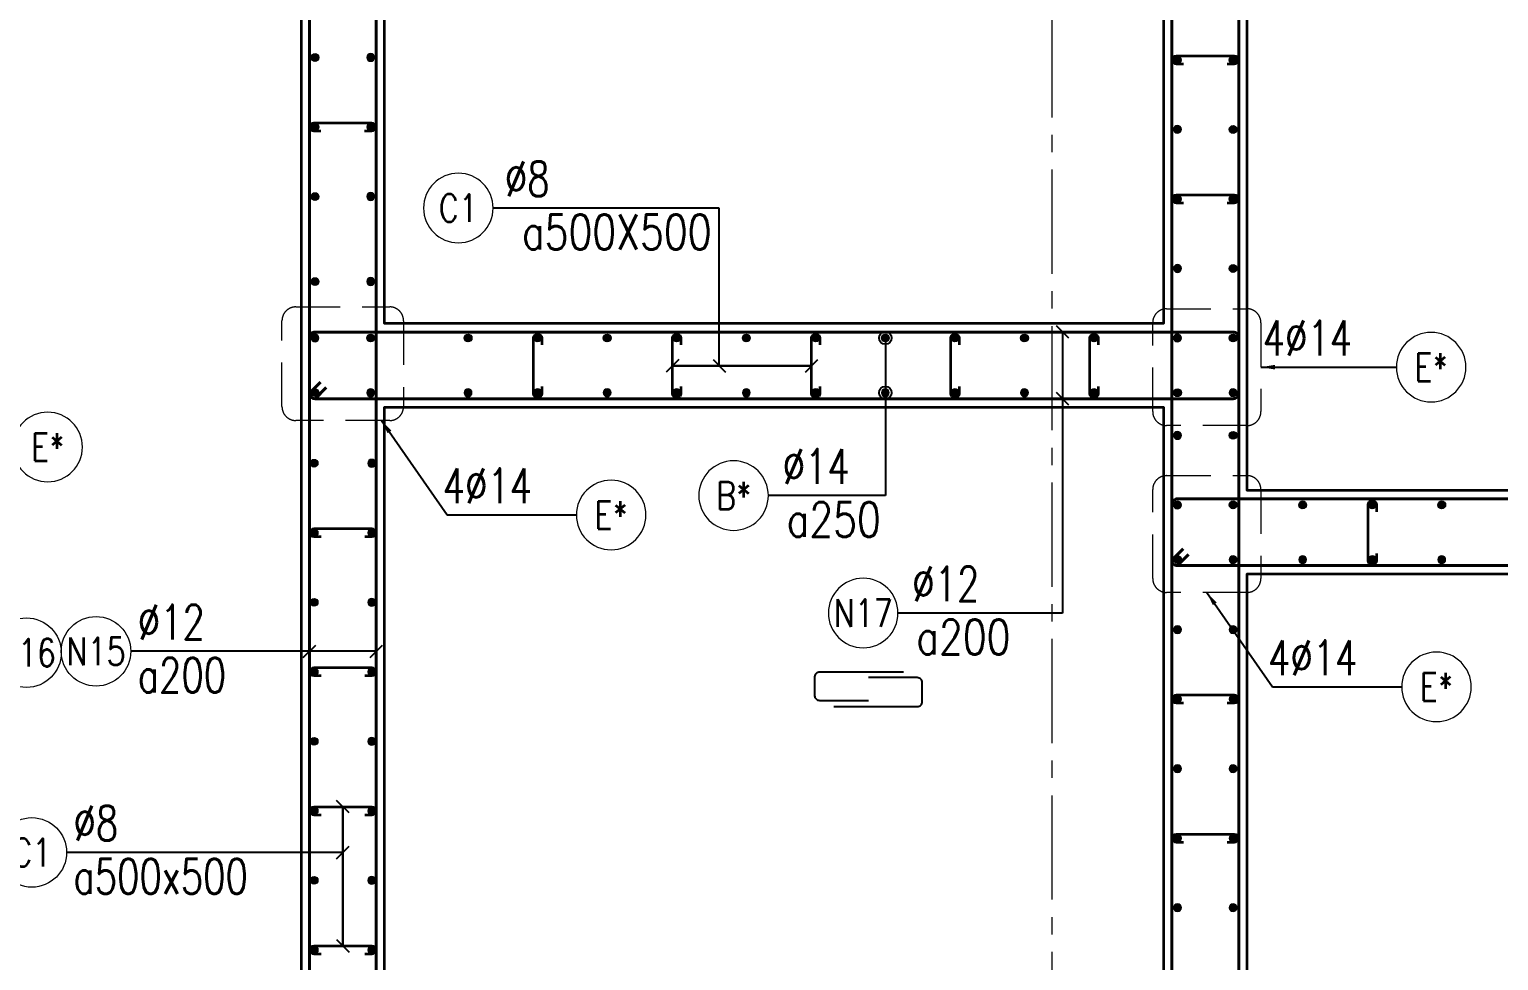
# Model space of a CAD drawing. Header units: millimetres. Extents: x 944027 to 981803, y -83026 to 82675.
# Drawn here: x 953795 to 959076, y -27997 to -24649 of the extents above; entities that cross this region are included whole.
import ezdxf
from ezdxf.enums import TextEntityAlignment as Align

# ---------------------------------------------------------------- set-up
doc = ezdxf.new("R2010")
doc.units = ezdxf.units.MM
doc.header["$MEASUREMENT"] = 0
doc.linetypes.add('HIDDEN2', pattern=[4.7625, 3.175, -1.5875])
doc.linetypes.add('HT_Grid$0$CENTER2', pattern=[1.125, 0.75, -0.125, 0.125, -0.125])
doc.layers.get('0').update_dxf_attribs({"lineweight": 20})
for name, color, linetype, lineweight in [('HT_Grid$0$NDC_S_AXIS', 5, 'HT_Grid$0$CENTER2', 13), ('KC-LEADER', 153, 'Continuous', 18), ('KC-THEP', 6, 'Continuous', 40), ('NDC_S_DIM', 1, 'Continuous', 15), ('NDC_S_HIDDEN', 8, 'HIDDEN2', 13), ('NDC_S_LEADER', 1, 'Continuous', 15), ('NDC_S_REBAR', 4, 'Continuous', 35), ('NDC_S_STIRRUP', 4, 'Continuous', 40), ('NDC_S_VN TEXT', 7, 'Continuous', 20), ('NDC_S_WALL', 6, 'Continuous', 35)]:
    doc.layers.add(name, color=color, linetype=linetype, lineweight=lineweight)
doc.layers.add('Leader', color=6, linetype='Continuous')
doc.layers.add('Ligature', color=1, linetype='Continuous')
doc.styles.add('NDC_ARIAL', font='arial.ttf', dxfattribs={"width": 0.85})
doc.styles.add('NDC_DIM', font='', dxfattribs={"width": 0.75})
doc.styles.add('NDC_EN TXT', font='romans.shx', dxfattribs={"width": 0.8})
doc.styles.get('NDC_DIM').set_extended_font_data('Dotum')
doc.dimstyles.new('NDC_1-50', dxfattribs={"dimscale": 50, "dimtxt": 2.5, "dimasz": 1, "dimexe": 1.5, "dimexo": 0, "dimgap": 0.8, "dimtad": 1, "dimdec": 0, "dimdsep": 46, "dimtxsty": 'NDC_ARIAL', "dimblk": 'DIMMARK', "dimcen": 49999.938995, "dimdle": 1.5, "dimclrd": 1, "dimclre": 1, "dimclrt": 3, "dimadec": 0, "dimazin": 0, "dimtfac": 1, "dimtdec": 0, "dimtix": 1, "dimtmove": 2, "dimatfit": 3, "dimfxl": 1, "dimarcsym": 0})
doc.dimstyles.new('NDC_dim_30', dxfattribs={"dimscale": 30, "dimtxt": 2.5, "dimasz": 1.5, "dimexe": 1.5, "dimexo": 2.5, "dimgap": 1, "dimtad": 1, "dimdec": 0, "dimzin": 0, "dimdsep": 46, "dimtxsty": 'NDC_DIM', "dimblk": 'DIMMARK', "dimcen": 0.09, "dimdle": 1.2, "dimclrd": 1, "dimclre": 1, "dimclrt": 3, "dimadec": 0, "dimazin": 0, "dimtfac": 1, "dimtdec": 0, "dimtix": 1, "dimtofl": 0, "dimtmove": 0, "dimatfit": 3, "dimfxl": 6, "dimfxlon": 1, "dimtolj": 1, "dimtzin": 0, "dimarcsym": 0})

# ---------------------------------------------------------------- blocks, each defined once
blk = doc.blocks.new('THEP')
at = {"layer": 'KC-LEADER', "color": 6}
blk.add_circle((0, 0), 14, dxfattribs=at)
at = {"layer": 'KC-THEP'}
for p, q in [((-14, 0), (14, 0)), ((9.9, 9.9), (-9.9, -9.9)), ((-9.9, 9.9), (9.9, -9.9)), ((0, 14), (0, -14))]:
    blk.add_line(p, q, dxfattribs=at)
blk = doc.blocks.new('*U13')
blk.add_circle((-2.5, 0), 2.5)
at = {"layer": 'NDC_S_VN TEXT', "color": 3, "style": 'NDC_EN TXT', "width": 0.75}
blk.add_attdef('DK1', (0.5, 0.85), '', height=2.5, dxfattribs=at)
at = {"layer": 'NDC_S_VN TEXT', "color": 7, "style": 'NDC_EN TXT', "width": 0.8}
blk.add_attdef('SH2', text='', height=2, dxfattribs=at).set_placement((-2.5, 0), align=Align.MIDDLE)
blk = doc.blocks.new('DIMMARK')
at = {"layer": 'NDC_S_DIM', "color": 1}
blk.add_line((-1.5, 0), (1, 0), dxfattribs=at)
at = {"layer": 'NDC_S_DIM', "color": 2, "const_width": 0.1}
blk.add_lwpolyline([(-0.42, -0.42), (0.42, 0.42)], dxfattribs=at)
blk = doc.blocks.new('*U11')
blk.add_circle((-2.5, 0), 2.5)
at = {"layer": 'NDC_S_VN TEXT', "color": 3, "style": 'NDC_EN TXT', "width": 0.75}
for tag, p in [('DK1', (0.5, 0.85)), ('KC1', (0.5, -2.97))]:
    blk.add_attdef(tag, p, '', height=2.5, dxfattribs=at)
at = {"layer": 'NDC_S_VN TEXT', "color": 7, "style": 'NDC_EN TXT', "width": 0.8}
blk.add_attdef('SH2', text='', height=2, dxfattribs=at).set_placement((-2.5, 0), align=Align.MIDDLE)
blk = doc.blocks.new('*U12')
blk.add_circle((-2.5, 0), 2.5)
at = {"layer": 'NDC_S_VN TEXT', "color": 3, "style": 'NDC_EN TXT', "width": 0.75}
for tag, p in [('DK1', (0.5, 0.85)), ('KC1', (0.5, -2.97))]:
    blk.add_attdef(tag, p, '', height=2.5, dxfattribs=at)
at = {"layer": 'NDC_S_VN TEXT', "color": 7, "style": 'NDC_EN TXT', "width": 0.8}
blk.add_attdef('SH2', text='', height=2, dxfattribs=at).set_placement((-2.5, 0), align=Align.MIDDLE)
blk = doc.blocks.new('*U10')
blk.add_circle((2.5, 0), 2.5)
at = {"layer": 'NDC_S_VN TEXT', "color": 3, "style": 'NDC_EN TXT'}
for tag, width, p in [('DK2', 0.75, (-0.85, 0.85)), ('KC2', 0.8, (-0.85, -2.97))]:
    blk.add_attdef(tag, text='', height=2.5, dxfattribs=dict(at, width=width)).set_placement(p, align=Align.RIGHT)
at = {"layer": 'NDC_S_VN TEXT', "color": 7, "style": 'NDC_EN TXT', "width": 0.8}
blk.add_attdef('SH3', text='', height=2, dxfattribs=at).set_placement((2.5, 0), align=Align.MIDDLE)
blk = doc.blocks.new('A$C72321851')
at = {"layer": 'Ligature'}
for points in [[(-60.9, -129.3), (-60.9, 170.9, -0.414214), (-43.3, 188.5), (25.8, 188.5, -0.414214), (43.4, 170.9), (43.4, -4.3)], [(-39.7, -4.3), (-39.7, -179.5, 0.414214), (-22.1, -197.1), (47, -197.1, 0.414214), (64.6, -179.5), (64.6, 120.7)]]:
    blk.add_lwpolyline(points, format="xyb", dxfattribs=at)

msp = doc.modelspace()

# ---------------------------------------------------------------- linework, layer by layer
msp.add_circle((953784.1, -26890.2), 125)
at = {"layer": 'HT_Grid$0$NDC_S_AXIS', "ltscale": 500}
msp.add_line((957471.5, -33965.6), (957471.5, -21689.5), dxfattribs=at)
at = {"layer": 'NDC_S_HIDDEN', "ltscale": 50}
for points in [[(954752.5, -25646.8), (955089.7, -25646.8, -0.414214), (955139.7, -25696.8), (955139.7, -26005.3, -0.414214), (955089.7, -26055.3), (954752.5, -26055.3, -0.414214), (954702.5, -26005.3), (954702.5, -25696.8, -0.414214)], [(957882.5, -25653.6), (958171.5, -25653.6, -0.414214), (958221.5, -25703.6), (958221.5, -26023.4, -0.414214), (958171.5, -26073.4), (957882.5, -26073.4, -0.414214), (957832.5, -26023.4), (957832.5, -25703.6, -0.414214)], [(957882.5, -26253.6), (958171.5, -26253.6, -0.414214), (958221.5, -26303.6), (958221.5, -26623.4, -0.414214), (958171.5, -26673.4), (957882.5, -26673.4, -0.414214), (957832.5, -26623.4), (957832.5, -26303.6, -0.414214)]]:
    msp.add_lwpolyline(points, format="xyb", close=True, dxfattribs=at)
at = {"layer": 'NDC_S_REBAR'}
for points in [[(957942.9, -24773.6), (957917.9, -24773.6, -1), (957917.9, -24743.6), (958124.9, -24743.6, -1), (958124.9, -24773.6), (958099.9, -24773.6)], [(954842, -25015.1), (954817, -25015.1, -1), (954817, -24985.1), (955024.1, -24985.1, -1), (955024.1, -25015.1), (954999.1, -25015.1)], [(957942.9, -25273.6), (957917.9, -25273.6, -1), (957917.9, -25243.6), (958124.9, -25243.6, -1), (958124.9, -25273.6), (958099.9, -25273.6)], [(955636.5, -25933.6), (955636.5, -25958.6, -1), (955606.5, -25958.6), (955606.5, -25758.6, -1), (955636.5, -25758.6), (955636.5, -25783.6)], [(956136.5, -25933.6), (956136.5, -25958.6, -1), (956106.5, -25958.6), (956106.5, -25758.6, -1), (956136.5, -25758.6), (956136.5, -25783.6)], [(956636.5, -25933.6), (956636.5, -25958.6, -1), (956606.5, -25958.6), (956606.5, -25758.6, -1), (956636.5, -25758.6), (956636.5, -25783.6)], [(957136.5, -25933.6), (957136.5, -25958.6, -1), (957106.5, -25958.6), (957106.5, -25758.6, -1), (957136.5, -25758.6), (957136.5, -25783.6)], [(957636.5, -25933.6), (957636.5, -25958.6, -1), (957606.5, -25958.6), (957606.5, -25758.6, -1), (957636.5, -25758.6), (957636.5, -25783.6)], [(958636.5, -26533.6), (958636.5, -26558.6, -1), (958606.5, -26558.6), (958606.5, -26358.6, -1), (958636.5, -26358.6), (958636.5, -26383.6)], [(954843, -26473.9), (954818, -26473.9, -1), (954818, -26443.9), (955025, -26443.9, -1), (955025, -26473.9), (955000, -26473.9)], [(954843, -26973.9), (954818, -26973.9, -1), (954818, -26943.9), (955025, -26943.9, -1), (955025, -26973.9), (955000, -26973.9)], [(957943, -27072.1), (957918, -27072.1, -1), (957918, -27042.1), (958125, -27042.1, -1), (958125, -27072.1), (958100, -27072.1)], [(954843, -27473.9), (954818, -27473.9, -1), (954818, -27443.9), (955025, -27443.9, -1), (955025, -27473.9), (955000, -27473.9)], [(957943, -27572.1), (957918, -27572.1, -1), (957918, -27542.1), (958125, -27542.1, -1), (958125, -27572.1), (958100, -27572.1)], [(954843, -27973.9), (954818, -27973.9, -1), (954818, -27943.9), (955025, -27943.9, -1), (955025, -27973.9), (955000, -27973.9)]]:
    msp.add_lwpolyline(points, format="xyb", dxfattribs=at)
at = {"layer": 'NDC_S_STIRRUP'}
for points in [[(955001.5, -30517.1), (955041.5, -30557.1, -0.414214), (955021.5, -30577.1), (954821.5, -30577.1, -0.414214), (954801.5, -30557.1), (954801.5, -23357.1, -0.414214), (954821.5, -23337.1), (955021.5, -23337.1, -0.414214), (955041.5, -23357.1), (955041.5, -30557.1, -0.414214), (955021.5, -30577.1), (954981.5, -30537.1)], [(958101.5, -32417.1), (958141.5, -32457.1, -0.414214), (958121.5, -32477.1), (957921.5, -32477.1, -0.414214), (957901.5, -32457.1), (957901.5, -23357.1, -0.414214), (957921.5, -23337.1), (958121.5, -23337.1, -0.414214), (958141.5, -23357.1), (958141.5, -32457.1, -0.414214), (958121.5, -32477.1), (958081.5, -32437.1)], [(954861.5, -25937.1), (954821.5, -25977.1, -0.414214), (954801.5, -25957.1), (954801.5, -25757.1, -0.414214), (954821.5, -25737.1), (958121.5, -25737.1, -0.414214), (958141.5, -25757.1), (958141.5, -25957.1, -0.414358), (958121.5, -25977.1), (954821.5, -25977.1, -0.414214), (954801.5, -25957.1), (954841.5, -25917.1)], [(957961.5, -26537.1), (957921.5, -26577.1, -0.414214), (957901.5, -26557.1), (957901.5, -26357.1, -0.414214), (957921.5, -26337.1), (961121.5, -26337.1, -0.414214), (961141.5, -26357.1), (961141.5, -26557.1, -0.414358), (961121.5, -26577.1), (957921.5, -26577.1, -0.414214), (957901.5, -26557.1), (957941.5, -26517.1)]]:
    msp.add_lwpolyline(points, format="xyb", dxfattribs=at)
at = {"layer": 'NDC_S_WALL', "ltscale": 10}
for points in [[(954771.5, -23307.1), (954771.5, -30407.1), (954021.5, -30407.1), (954021.5, -30607.1), (955071.5, -30607.1), (955071.5, -26007.1), (957871.5, -26007.1), (957871.5, -32007.1), (953571.5, -32007.1)], [(958171.5, -32007.1), (958171.5, -26607.1), (960871.5, -26607.1), (960871.5, -27257.1), (961171.5, -27257.1), (961171.5, -23307.1), (960071.5, -23307.1), (960071.5, -23807.1), (960871.5, -23807.1), (960871.5, -26307.1), (958171.5, -26307.1), (958171.5, -23807.1), (958971.5, -23807.1), (958971.5, -23307.1), (956921.5, -23307.1), (956921.5, -23807.1), (957871.5, -23807.1), (957871.5, -25707.1), (955071.5, -25707.1), (955071.5, -23807.1), (956121.5, -23807.1), (956121.5, -23307.1), (954771.5, -23307.1)]]:
    msp.add_lwpolyline(points, dxfattribs=at)

# ---------------------------------------------------------------- block references
at = {"layer": 'KC-THEP'}
for p, rotation in [((954821.5, -24750.1), 189.6685644363809), ((958121.5, -24758.9), 9.66856443638095), ((954821.5, -25000.1), 189.6685644363809), ((958121.5, -25008.9), 9.66856443638095), ((954821.5, -25250.1), 189.6685644363809), ((958121.5, -25258.9), 9.66856443638095), ((958121.5, -25508.9), 9.66856443638095), ((954821.5, -25555.8), 189.6685644363809), ((955021.5, -25758.6), 189.6685644363809), ((955371.5, -25758.6), 189.6685644363809), ((955621.5, -25758.6), 189.6685644363809), ((955871.5, -25758.6), 189.6685644363809), ((956121.5, -25758.6), 189.6685644363809), ((956371.5, -25758.6), 189.6685644363809), ((956621.5, -25758.6), 189.6685644363809), ((956871.5, -25758.6), 189.6685644363809), ((957121.5, -25758.6), 189.6685644363809), ((957371.5, -25758.6), 189.6685644363809), ((957621.5, -25758.6), 189.6685644363809), ((958121.5, -25758.9), 9.66856443638095), ((954821.5, -25955.2), 189.6685644363809), ((957921.5, -25955.5), 9.668564436380898), ((958121.5, -26108.6), 189.6685644363809), ((954818, -26208.9), 189.6685644363809), ((958121.5, -26358.6), 189.6685644363809), ((958371.5, -26358.6), 189.6685644363809), ((958621.5, -26358.6), 189.6685644363809), ((958871.5, -26358.6), 189.6685644363809), ((954818, -26458.9), 189.6685644363809), ((957921.5, -26555.2), 189.6685644363809), ((954818, -26708.9), 189.6685644363809), ((954818, -26958.9), 189.6685644363809), ((954818, -27208.9), 189.6685644363809), ((954818, -27458.9), 189.6685644363809), ((954818, -27708.9), 189.6685644363809), ((954818, -27958.9), 189.6685644363809)]:
    msp.add_blockref('THEP', p, dxfattribs=dict(at, rotation=rotation))
at = {"layer": 'KC-THEP', "xscale": -1}
for p, rotation in [((955021.5, -24749.8), 350.3314355636191), ((957921.5, -24758.6), 170.331435563619), ((955021.5, -24999.8), 350.3314355636191), ((957921.5, -25008.6), 170.331435563619), ((955021.5, -25249.8), 350.3314355636191), ((957921.5, -25258.6), 170.331435563619), ((957921.5, -25508.6), 170.331435563619), ((955021.5, -25555.5), 350.3314355636191), ((954821.5, -25758.9), 350.3314355636191), ((957921.5, -25758.6), 170.331435563619), ((955021.5, -25955.5), 350.3314355636191), ((955371.5, -25955.5), 350.3314355636191), ((955621.5, -25955.5), 350.3314355636191), ((955871.5, -25955.5), 350.3314355636191), ((956121.5, -25955.5), 350.3314355636191), ((956371.5, -25955.5), 350.3314355636191), ((956621.5, -25955.5), 350.3314355636191), ((956871.5, -25955.5), 350.3314355636191), ((957121.5, -25955.5), 350.3314355636191), ((957371.5, -25955.5), 350.3314355636191), ((957621.5, -25955.5), 350.3314355636191), ((958121.5, -25955.2), 170.331435563619), ((957921.5, -26108.9), 350.3314355636191), ((955025, -26208.9), 170.331435563619), ((957921.5, -26358.9), 350.3314355636191), ((955025, -26458.9), 170.331435563619), ((958121.5, -26555.5), 350.3314355636191), ((958371.5, -26555.5), 350.3314355636191), ((958621.5, -26555.5), 350.3314355636191), ((958871.5, -26555.5), 350.3314355636191), ((955025, -26708.9), 170.331435563619), ((957921.6, -26807.1), 350.3314355636191), ((958121.6, -26807.1), 350.3314355636191), ((955025, -26958.9), 170.331435563619), ((957921.6, -27057.1), 350.3314355636191), ((958121.6, -27057.1), 350.3314355636191), ((955025, -27208.9), 170.331435563619), ((957921.6, -27307.1), 350.3314355636191), ((958121.6, -27307.1), 350.3314355636191), ((955025, -27458.9), 170.331435563619), ((957921.6, -27557.1), 350.3314355636191), ((958121.6, -27557.1), 350.3314355636191), ((955025, -27708.9), 170.331435563619), ((957921.6, -27807.1), 350.3314355636191), ((958121.6, -27807.1), 350.3314355636191), ((955025, -27958.9), 170.331435563619)]:
    msp.add_blockref('THEP', p, dxfattribs=dict(at, rotation=rotation))
at = {"layer": 'Leader', "xscale": -1, "rotation": 270.0000000000001}
msp.add_blockref('A$C72321851', (956815.4, -27023.2), dxfattribs=at)
at = {"layer": 'NDC_S_VN TEXT'}
ref = msp.add_blockref('*U10', (955461.5, -25291.3), dxfattribs=dict(at, xscale=-50, yscale=50, zscale=50))
ref.add_attrib('SH3', 'C1', dxfattribs={"color": 7, "height": 100, "style": 'NDC_EN TXT', "width": 0.8}).set_placement((955336.5, -25291.3), align=Align.MIDDLE)
ref.add_attrib('DK2', '%%c8', dxfattribs={"color": 3, "height": 125, "style": 'NDC_EN TXT', "width": 0.75}).set_placement((955664.7, -25249), align=Align.RIGHT)
ref.add_attrib('KC2', 'a500X500', dxfattribs={"color": 3, "height": 125, "style": 'NDC_EN TXT', "width": 0.8}).set_placement((956246.8, -25439.9), align=Align.RIGHT)
ref = msp.add_blockref('*U13', (958708.3, -25863.5), dxfattribs=dict(at, xscale=-50, yscale=50, zscale=50))
ref.add_attrib('SH2', 'E*', dxfattribs={"color": 7, "height": 100, "style": 'NDC_EN TXT', "width": 0.8}).set_placement((958833.3, -25863.5), align=Align.MIDDLE)
ref.add_attrib('DK1', '4%%C14', (958227.9, -25821.2), dxfattribs={"color": 3, "height": 125, "style": 'NDC_EN TXT', "width": 0.75})
ref = msp.add_blockref('*U13', (953735.5, -26150.6), dxfattribs=dict(at, xscale=-50, yscale=50, zscale=50))
ref.add_attrib('SH2', 'E*', dxfattribs={"color": 7, "height": 100, "style": 'NDC_EN TXT', "width": 0.8}).set_placement((953860.5, -26150.6), align=Align.MIDDLE)
ref.add_attrib('DK1', '4%%C14', (953255.1, -26108.3), dxfattribs={"color": 3, "height": 125, "style": 'NDC_EN TXT', "width": 0.75})
ref = msp.add_blockref('*U10', (956450.9, -26325.2), dxfattribs=dict(at, xscale=-50, yscale=50, zscale=50))
ref.add_attrib('SH3', 'B*', dxfattribs={"color": 7, "height": 100, "style": 'NDC_EN TXT', "width": 0.8}).set_placement((956325.9, -26325.2), align=Align.MIDDLE)
ref.add_attrib('DK2', '%%C14', dxfattribs={"color": 3, "height": 125, "style": 'NDC_EN TXT', "width": 0.75}).set_placement((956743.4, -26283), align=Align.RIGHT)
ref.add_attrib('KC2', 'a250', dxfattribs={"color": 3, "height": 125, "style": 'NDC_EN TXT', "width": 0.8}).set_placement((956855.3, -26473.9), align=Align.RIGHT)
ref = msp.add_blockref('*U13', (955760.7, -26395), dxfattribs=dict(at, xscale=-50, yscale=50, zscale=50))
ref.add_attrib('SH2', 'E*', dxfattribs={"color": 7, "height": 100, "style": 'NDC_EN TXT', "width": 0.8}).set_placement((955885.7, -26395), align=Align.MIDDLE)
ref.add_attrib('DK1', '4%%C14', (955280.3, -26352.7), dxfattribs={"color": 3, "height": 125, "style": 'NDC_EN TXT', "width": 0.75})
ref = msp.add_blockref('*U10', (956916.8, -26747.6), dxfattribs=dict(at, xscale=-50, yscale=50, zscale=50))
ref.add_attrib('SH3', 'N17', dxfattribs={"color": 7, "height": 100, "style": 'NDC_EN TXT', "width": 0.8}).set_placement((956791.8, -26747.6), align=Align.MIDDLE)
ref.add_attrib('DK2', '%%C12', dxfattribs={"color": 3, "height": 125, "style": 'NDC_EN TXT', "width": 0.75}).set_placement((957209.3, -26705.4), align=Align.RIGHT)
ref.add_attrib('KC2', 'a200', dxfattribs={"color": 3, "height": 125, "style": 'NDC_EN TXT', "width": 0.8}).set_placement((957321.2, -26896.3), align=Align.RIGHT)
at = {"layer": 'NDC_S_VN TEXT', "xscale": 50, "yscale": 50, "zscale": 50}
for name, p, values in [('*U11', (954159.1, -26885.1), {'SH2': 'N15', 'DK1': '%%C12', 'KC1': 'a200'}), ('*U12', (953928.2, -27608.3), {'SH2': 'C1', 'DK1': '%%c8', 'KC1': 'a500x500'})]:
    msp.add_blockref(name, p, dxfattribs=at).add_auto_attribs(values)
at = {"layer": 'NDC_S_VN TEXT'}
ref = msp.add_blockref('*U13', (958727.5, -27013.1), dxfattribs=dict(at, xscale=-50, yscale=50, zscale=50))
ref.add_attrib('SH2', 'E*', dxfattribs={"color": 7, "height": 100, "style": 'NDC_EN TXT', "width": 0.8}).set_placement((958852.5, -27013.1), align=Align.MIDDLE)
ref.add_attrib('DK1', '4%%C14', (958247.1, -26970.8), dxfattribs={"color": 3, "height": 125, "style": 'NDC_EN TXT', "width": 0.75})

# ---------------------------------------------------------------- texts
at = {"layer": 'NDC_S_VN TEXT', "color": 7, "style": 'NDC_EN TXT', "width": 0.8}
msp.add_attdef('N16', text='3', height=100, dxfattribs=at).set_placement((953784.1, -26890.2), align=Align.MIDDLE)

# ---------------------------------------------------------------- leaders
at = {"layer": 'NDC_S_LEADER'}
for points, dimstyle, override in [([(956274.4, -25858.6), (956274.4, -25291.3), (955461.5, -25291.3)], 'NDC_dim_30', {"dimtad": 0, "dimldrblk": 'Oblique'}), ([(957508.6, -25737.1), (957508.6, -26747.8), (956916.8, -26747.8)], 'NDC_dim_30', {"dimtad": 0, "dimldrblk": 'Oblique'}), ([(956871.5, -25758.6), (956871.5, -26325.4), (956450.9, -26325.4)], 'NDC_dim_30', {"dimgap": 1, "dimtad": 0, "dimldrblk": 'Origin'}), ([(956106.5, -25858.6), (956606.5, -25858.6)], 'NDC_dim_30', {"dimtad": 0, "dimldrblk": 'Oblique'}), ([(956606.5, -25858.6), (956106.5, -25858.6)], 'NDC_dim_30', {"dimtad": 0, "dimldrblk": 'Oblique'}), ([(958221.5, -25863.5), (958708.3, -25863.5)], 'NDC_1-50', {"dimgap": 0.8, "dimtad": 0}), ([(956871.5, -25955.5), (956871.5, -26325.4), (956450.9, -26325.4)], 'NDC_dim_30', {"dimgap": 1, "dimtad": 0, "dimldrblk": 'Origin'}), ([(957508.6, -25977.1), (957508.6, -26747.8), (956916.8, -26747.8)], 'NDC_dim_30', {"dimtad": 0, "dimldrblk": 'Oblique'}), ([(955060.2, -26055.3), (955296.2, -26395), (955760.7, -26395)], 'NDC_1-50', {"dimgap": 0.8, "dimtad": 0}), ([(958027, -26673.4), (958263, -27013.1), (958727.5, -27013.1)], 'NDC_1-50', {"dimgap": 0.8, "dimtad": 0}), ([(955041.5, -26885.2), (954159.1, -26885.2)], 'NDC_dim_30', {"dimtad": 0, "dimldrblk": 'Oblique'}), ([(954801.5, -26885.2), (954159.1, -26885.2)], 'NDC_dim_30', {"dimtad": 0, "dimldrblk": 'Oblique'}), ([(954921.5, -27443.9), (954921.5, -27943.9)], 'NDC_dim_30', {"dimtad": 0, "dimldrblk": 'Oblique'}), ([(954921.5, -27943.9), (954921.5, -27443.9)], 'NDC_dim_30', {"dimtad": 0, "dimldrblk": 'Oblique'}), ([(954921.5, -27608.3), (953928.2, -27608.3)], 'NDC_dim_30', {"dimtad": 0, "dimldrblk": 'Oblique'})]:
    msp.add_leader(points, dimstyle=dimstyle, override=override, dxfattribs=at)

doc.saveas('drawing.dxf')
